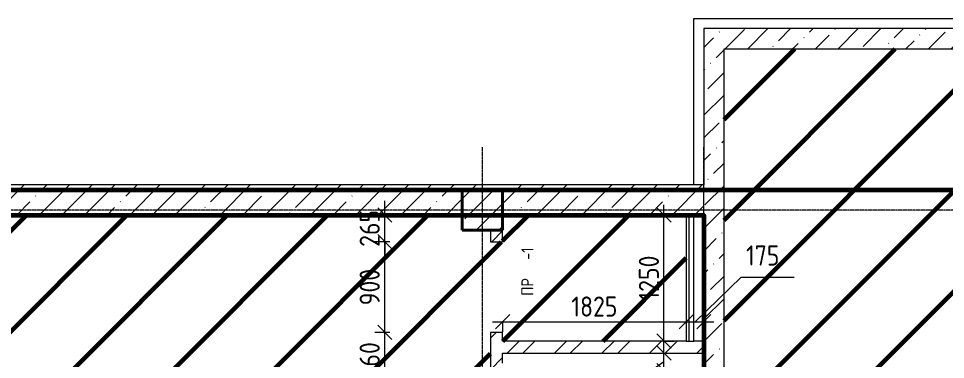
# Model space of a CAD drawing. Header units: millimetres. Extents: x -56773 to 323062, y -262288 to 76460.
# Drawn here: x 35191 to 44400, y 7922 to 11305 of the extents above; entities that cross this region are included whole.
import ezdxf

# ---------------------------------------------------------------- set-up
doc = ezdxf.new("R2010")
doc.units = ezdxf.units.MM
doc.linetypes.add('ADSK_Линия сетки', pattern=[25, 20, -2.5, 0, -2.5])
for name, color, linetype, lineweight in [('1.1) Шлифовка потолка', 5, 'Continuous', 60), ('Марки', 7, 'Continuous', 20), ('Несущие колонны', 7, 'Continuous', 18), ('Оси', 7, 'Continuous', 9), ('Перекрытие', 7, 'Continuous', 18), ('Размеры', 7, 'Continuous', 9), ('Стены внутренние', 7, 'Continuous', 18), ('Стены наружные', 7, 'Continuous', 18), ('Стены штриховка', 7, 'Continuous', 9)]:
    doc.layers.add(name, color=color, linetype=linetype, lineweight=lineweight)
doc.styles.add('GOST Common_3', font='', dxfattribs={"width": 0.9, "height": 200})
doc.styles.add('GOST Common_9', font='', dxfattribs={"width": 0.9, "height": 120})
doc.styles.get('GOST Common_3').set_extended_font_data('GOST Common')
doc.styles.get('GOST Common_9').set_extended_font_data('GOST Common')
doc.dimstyles.new('ADSK_Основной_2_0_1', dxfattribs={"dimscale": 304.8, "dimtxt": 201.142999, "dimasz": 0.463911, "dimexe": 0.328084, "dimexo": 0.328084, "dimgap": 0.164042, "dimtad": 1, "dimdec": 3, "dimrnd": 0.001, "dimdsep": 46, "dimtxsty": 'GOST Common_3', "dimblk1": 'OBLIQUE', "dimblk2": 'OBLIQUE', "dimsah": 1, "dimcen": 0.09, "dimdle": 0.328084, "dimazin": 2, "dimtfac": 1, "dimtdec": 4, "dimtix": 1, "dimtmove": 1, "dimatfit": 3, "dimfxl": 1, "dimtvp": 1, "dimtolj": 1, "dimtzin": 0, "dimlwd": 20, "dimlwe": 20, "dimarcsym": 2})
doc.dimstyles.new('ADSK_Основной_2_0_2', dxfattribs={"dimscale": 304.8, "dimtxt": 201.142999, "dimasz": 0.463911, "dimexe": 0.328084, "dimexo": 0.328084, "dimgap": 0.164042, "dimtad": 1, "dimdec": 3, "dimrnd": 0.001, "dimdsep": 46, "dimtxsty": 'GOST Common_3', "dimblk1": 'OBLIQUE', "dimblk2": 'OBLIQUE', "dimsah": 1, "dimcen": 0.09, "dimdle": 0.328084, "dimazin": 2, "dimtfac": 1, "dimtdec": 4, "dimtix": 1, "dimtmove": 0, "dimatfit": 3, "dimfxl": 1, "dimtvp": 1, "dimtolj": 1, "dimtzin": 0, "dimlwd": 20, "dimlwe": 20, "dimarcsym": 2})
pattern_1 = [(45, (0, 0), (-224.5064, 224.5064), []), (45, (224.5, 0), (-224.5064, 224.5064), [396.875, -79.375, 3.353, -76.022])]
pattern_2 = [(45, (0, 0), (84.19025, 308.69666), [396.875, -79.375, 3.353, -76.022])]
pattern_3 = [(45, (0, 0), (-235.7317, 235.7317), []), (45, (157.15, 0), (-235.7317, 235.7317), [])]

# ---------------------------------------------------------------- blocks, each defined once
blk = doc.blocks.new('ADSK_КолоннаЖБ_Прямоугольная - 400x400 мм-1809659-Кладочный план подвала')
at = {"layer": 'Несущие колонны', "lineweight": 40}
for p, q in [((-200, 200), (200, 200)), ((-200, -200), (-200, 200)), ((200, 200), (200, -200)), ((200, -200), (-200, -200))]:
    blk.add_line(p, q, dxfattribs=at)
blk = doc.blocks.new('_Oblique')
at = {"color": 0, "linetype": 'ByBlock', "lineweight": -2}
blk.add_line((-0.5, -0.5), (0.5, 0.5), dxfattribs=at)
blk = doc.blocks.new('DIMBLOCK467-Кладочный план подвала')
at = {"layer": 'Defpoints', "color": 0, "transparency": 16777216}
for p in [(38830, 8190), (38980, 8190), (38980, 7630)]:
    blk.add_point(p, dxfattribs=at)
at = {"layer": 'Размеры', "color": 0, "lineweight": 20, "transparency": 16777216}
for p, q in [((38830, 8190), (38830, 8331.4)), ((38880, 8190), (38730, 8190)), ((38830, 7630), (38830, 8190)), ((38880, 7630), (38730, 7630)), ((38830, 7630), (38830, 7488.6))]:
    blk.add_line(p, q, dxfattribs=at)
at = {"layer": 'Размеры', "color": 0, "lineweight": 20, "transparency": 16777216, "xscale": 141.4, "yscale": 141.4, "zscale": 141.4}
for p, rotation in [((38830, 8190), 270), ((38830, 7630), 90)]:
    blk.add_blockref('_Oblique', p, dxfattribs=dict(at, rotation=rotation))
at = {"layer": 'Размеры', "color": 0, "lineweight": 9, "transparency": 16777216, "insert": (38680, 7910), "char_height": 200, "width": 454.106, "attachment_point": 5, "rotation": 90, "style": 'GOST Common_3'}
blk.add_mtext('\\A1;560', dxfattribs=at)
blk = doc.blocks.new('DIMBLOCK468-Кладочный план подвала')
at = {"layer": 'Defpoints', "color": 0, "transparency": 16777216}
for p in [(38830, 9090), (38980, 9090), (38980, 8190)]:
    blk.add_point(p, dxfattribs=at)
at = {"layer": 'Размеры', "color": 0, "lineweight": 20, "transparency": 16777216}
for p, q in [((38830, 8090), (38830, 9190)), ((38880, 9090), (38730, 9090)), ((38880, 8190), (38730, 8190))]:
    blk.add_line(p, q, dxfattribs=at)
at = {"layer": 'Размеры', "color": 0, "lineweight": 20, "transparency": 16777216, "xscale": 141.4, "yscale": 141.4, "zscale": 141.4}
for p, rotation in [((38830, 9090), 90), ((38830, 8190), 270)]:
    blk.add_blockref('_Oblique', p, dxfattribs=dict(at, rotation=rotation))
at = {"layer": 'Размеры', "color": 0, "lineweight": 9, "transparency": 16777216, "insert": (38680, 8640), "char_height": 200, "width": 454.106, "attachment_point": 5, "rotation": 90, "style": 'GOST Common_3'}
blk.add_mtext('\\A1;900', dxfattribs=at)
blk = doc.blocks.new('DIMBLOCK469-Кладочный план подвала')
at = {"layer": 'Defpoints', "color": 0, "transparency": 16777216}
for p in [(38730, 9355), (38830, 9355), (38980, 9090)]:
    blk.add_point(p, dxfattribs=at)
at = {"layer": 'Размеры', "color": 0, "lineweight": 20, "transparency": 16777216}
for p, q in [((38830, 9355), (38830, 9496.4)), ((38830, 9355), (38930, 9355)), ((38830, 9090), (38830, 9355)), ((38880, 9090), (38730, 9090)), ((38830, 9090), (38830, 8948.6))]:
    blk.add_line(p, q, dxfattribs=at)
at = {"layer": 'Размеры', "color": 0, "lineweight": 20, "transparency": 16777216, "xscale": 141.4, "yscale": 141.4, "zscale": 141.4}
for p, rotation in [((38830, 9355), 270), ((38830, 9090), 90)]:
    blk.add_blockref('_Oblique', p, dxfattribs=dict(at, rotation=rotation))
at = {"layer": 'Размеры', "color": 0, "lineweight": 9, "transparency": 16777216, "insert": (38680, 9222.5), "char_height": 200, "width": 454.106, "attachment_point": 5, "rotation": 90, "style": 'GOST Common_3'}
blk.add_mtext('\\A1;265', dxfattribs=at)
blk = doc.blocks.new('DIMBLOCK473-Кладочный план подвала')
at = {"layer": 'Defpoints', "color": 0, "transparency": 16777216}
for p in [(40000, 8396.9), (41825, 8396.9), (41825, 8296.9)]:
    blk.add_point(p, dxfattribs=at)
at = {"layer": 'Размеры', "color": 0, "lineweight": 20, "transparency": 16777216}
for p, q in [((39900, 8296.9), (41925, 8296.9)), ((40000, 8296.9), (40000, 8196.9)), ((41825, 8296.9), (41825, 8196.9))]:
    blk.add_line(p, q, dxfattribs=at)
at = {"layer": 'Размеры', "color": 0, "lineweight": 20, "transparency": 16777216, "xscale": 141.4, "yscale": 141.4, "zscale": 141.4, "rotation": 180}
blk.add_blockref('_Oblique', (40000, 8296.9), dxfattribs=at)
at = {"layer": 'Размеры', "color": 0, "lineweight": 20, "transparency": 16777216, "xscale": 141.4, "yscale": 141.4, "zscale": 141.4}
blk.add_blockref('_Oblique', (41825, 8296.9), dxfattribs=at)
at = {"layer": 'Размеры', "color": 0, "lineweight": 9, "transparency": 16777216, "insert": (40912.5, 8446.9), "char_height": 200, "width": 560.473, "attachment_point": 5, "style": 'GOST Common_3'}
blk.add_mtext('\\A1;1825', dxfattribs=at)
blk = doc.blocks.new('DIMBLOCK474-Кладочный план подвала')
at = {"layer": 'Defpoints', "color": 0, "transparency": 16777216}
for p in [(41825, 8396.9), (42000, 8396.9), (42000, 8296.9)]:
    blk.add_point(p, dxfattribs=at)
at = {"layer": 'Размеры', "color": 0, "lineweight": 20, "transparency": 16777216}
for p, q in [((41912.5, 8296.9), (42369.4, 8737)), ((42369.4, 8737), (42898, 8737)), ((41725, 8296.9), (42100, 8296.9)), ((41825, 8296.9), (41825, 8196.9)), ((42000, 8296.9), (42000, 8196.9))]:
    blk.add_line(p, q, dxfattribs=at)
at = {"layer": 'Размеры', "color": 0, "lineweight": 20, "transparency": 16777216, "xscale": 141.4, "yscale": 141.4, "zscale": 141.4, "rotation": 180}
blk.add_blockref('_Oblique', (41825, 8296.9), dxfattribs=at)
at = {"layer": 'Размеры', "color": 0, "lineweight": 20, "transparency": 16777216, "xscale": 141.4, "yscale": 141.4, "zscale": 141.4}
blk.add_blockref('_Oblique', (42000, 8296.9), dxfattribs=at)
at = {"layer": 'Размеры', "color": 0, "lineweight": 9, "transparency": 16777216, "insert": (42419.4, 9053.6), "char_height": 200, "width": 409.104, "attachment_point": 1, "line_spacing_factor": 1.022761, "style": 'GOST Common_3'}
blk.add_mtext('\\A1;175', dxfattribs=at)
blk = doc.blocks.new('DIMBLOCK475-Кладочный план подвала')
at = {"layer": 'Defpoints', "color": 0, "transparency": 16777216}
for p in [(41503.7, 9355), (41603.6, 9355), (41503.7, 8105)]:
    blk.add_point(p, dxfattribs=at)
at = {"layer": 'Размеры', "color": 0, "lineweight": 20, "transparency": 16777216}
for p, q in [((41603.6, 8005), (41603.6, 9455)), ((41603.7, 9355), (41703.6, 9355)), ((41603.7, 8105), (41703.6, 8105))]:
    blk.add_line(p, q, dxfattribs=at)
at = {"layer": 'Размеры', "color": 0, "lineweight": 20, "transparency": 16777216, "xscale": 141.4, "yscale": 141.4, "zscale": 141.4}
for p, rotation in [((41603.6, 9355), 90), ((41603.6, 8105), 270)]:
    blk.add_blockref('_Oblique', p, dxfattribs=dict(at, rotation=rotation))
at = {"layer": 'Размеры', "color": 0, "lineweight": 9, "transparency": 16777216, "insert": (41453.6, 8730), "char_height": 200, "width": 560.473, "attachment_point": 5, "rotation": 90, "style": 'GOST Common_3'}
blk.add_mtext('\\A1;1250', dxfattribs=at)
blk = doc.blocks.new('DIMBLOCK479-Кладочный план подвала')
at = {"layer": 'Defpoints', "color": 0, "transparency": 16777216}
for p in [(41503.7, 7985), (41603.6, 7985), (41503.7, 7810)]:
    blk.add_point(p, dxfattribs=at)
at = {"layer": 'Размеры', "color": 0, "lineweight": 20, "transparency": 16777216}
for p, q in [((41603.6, 7710), (41603.6, 8085)), ((41603.7, 7985), (41703.6, 7985)), ((41603.6, 7897.5), (41137.3, 7569.5)), ((41603.7, 7810), (41703.6, 7810)), ((41137.3, 7569.5), (40608.7, 7569.5))]:
    blk.add_line(p, q, dxfattribs=at)
at = {"layer": 'Размеры', "color": 0, "lineweight": 20, "transparency": 16777216, "xscale": 141.4, "yscale": 141.4, "zscale": 141.4}
for p, rotation in [((41603.6, 7985), 90), ((41603.6, 7810), 270)]:
    blk.add_blockref('_Oblique', p, dxfattribs=dict(at, rotation=rotation))
at = {"layer": 'Размеры', "color": 0, "lineweight": 9, "transparency": 16777216, "insert": (40954, 7343.7), "char_height": 200, "width": 409.104, "attachment_point": 1, "rotation": 90, "line_spacing_factor": 1.022761, "style": 'GOST Common_3'}
blk.add_mtext('\\A1;175', dxfattribs=at)

msp = doc.modelspace()

# ---------------------------------------------------------------- hatches: boundary and pattern name
at = {"layer": '1.1) Шлифовка потолка', "transparency": 33554687}
h = msp.add_hatch(dxfattribs=at)
h.set_pattern_fill('ANSI31', color=256, scale=222)
h.paths.add_polyline_path([(20425, -1315.031), (15600, -1315.031), (15600, -6795.031), (16000, -6795.031), (16000, -6945.031), (21600, -6945.031), (21600, -6795.031), (22000, -6795.031), (22000, -6945.031), (23465, -6945.031), (23465, -6410.031), (23585, -6410.031), (23585, -6945.031), (27600, -6945.031), (27600, -6795.031), (27880, -6795.031), (27880, -1315.031), (25680, -1315.031), (25680, -1755.031), (25560, -1755.031), (25560, -1315.031), (23860, -1315.031), (23860, -2790.031), (25560, -2790.031), (25560, -2655.031), (25680, -2655.031), (25680, -3235.031), (25560, -3235.031), (25560, -3085.031), (23760, -3085.031), (23760, -4285.031), (25560, -4285.031), (25560, -4135.031), (25680, -4135.031), (25680, -4405.031), (23585, -4405.031), (23585, -5210.031), (23465, -5210.031), (23465, -3410.031), (23290, -3410.031), (23290, -3290.031), (23465, -3290.031), (23465, -1590.031), (22040, -1590.031), (22040, -3290.031), (22390, -3290.031), (22390, -3410.031), (21595, -3410.031), (21595, -3290.031), (21745, -3290.031), (21745, -1490.031), (20545, -1490.031), (20545, -3290.031), (20695, -3290.031), (20695, -3410.031), (20425, -3410.031)])
h.paths.add_polyline_path([(45600, 11004.969), (42200, 11004.969), (42200, 2804.969), (43475, 2804.969), (43475, 2724.969), (44525, 2724.969), (44525, 2804.969), (45600, 2804.969)])
h = msp.add_hatch(dxfattribs=at)
h.set_pattern_fill('ANSI31', color=256, scale=222)
h.paths.add_polyline_path([(28350, 7429.969), (28470, 7429.969), (28470, 3724.969), (39880, 3724.969), (39880, 6729.969), (40000, 6729.969), (40000, 6384.969), (41725, 6384.969), (41725, 7809.969), (40000, 7809.969), (40000, 7629.969), (39880, 7629.969), (39880, 8189.969), (40000, 8189.969), (40000, 8104.969), (41825, 8104.969), (41825, 9354.969), (40000, 9354.969), (40000, 9204.969), (40000, 9089.969), (39880, 9089.969), (39880, 9204.969), (39600, 9204.969), (39600, 9354.969), (34000, 9354.969), (34000, 9204.969), (33600, 9204.969), (33600, 9354.969), (28470, 9354.969), (28470, 8629.969), (28350, 8629.969), (28350, 9354.969), (28000, 9354.969), (28000, 9204.969), (27600, 9204.969), (27600, 9354.969), (23190, 9354.969), (23190, 3724.969), (25260, 3724.969), (25260, 4674.969), (25380, 4674.969), (25380, 3999.969), (26855, 3999.969), (26855, 5699.969), (25380, 5699.969), (25380, 5574.969), (25260, 5574.969), (25260, 5819.969), (27300, 5819.969), (27300, 5699.969), (27150, 5699.969), (27150, 3899.969), (28350, 3899.969), (28350, 5699.969), (28200, 5699.969), (28200, 5819.969), (28350, 5819.969)])
h = msp.add_hatch(dxfattribs=at)
h.set_pattern_fill('ANSI31', color=256, scale=222)
h.paths.add_polyline_path([(59950, 9361.6677), (55920, 9361.6677), (55920, 1424.969), (59030, 1424.969), (59030, 1654.969), (59150, 1654.969), (59150, 1304.969), (55920, 1304.969), (55920, 969.969), (55800, 969.969), (55800, 2604.969), (52050, 2604.969), (52050, 2724.969), (50500, 2724.969), (50500, 2604.969), (48050, 2604.969), (48050, 2724.969), (46500, 2724.969), (46500, 2604.969), (45800, 2604.969), (44525, 2604.969), (44525, 2724.969), (43475, 2724.969), (43475, 2604.969), (42120, 2604.969), (42120, -1195.031), (44275, -1195.031), (44275, -1315.031), (45475, -1315.031), (45475, -1195.031), (45550, -1195.031), (45550, -745.031), (46050, -745.031), (46325, -745.031), (46325, -1195.031), (46750, -1195.031), (46750, -1315.031), (47800, -1315.031), (47800, -1195.031), (48575, -1195.031), (48575, -470.031), (50125, -470.031), (50125, -1195.031), (50470, -1195.031), (50470, -1315.031), (52020, -1315.031), (52020, -1195.031), (55075, -1195.031), (55075, -745.031), (55350, -745.031), (55800, -745.031), (55800, -580.031), (55920, -580.031), (55920, -1195.031), (60125, -1195.031), (60125, -1315.031), (61175, -1315.031), (61175, -1195.031), (61350, -1195.031), (61350, -745.031), (61550, -745.031), (61550, 2904.969), (60900, 2904.969, -1), (60800, 2904.969), (60150, 2904.969), (59950, 2904.969), (59150, 2904.969), (59150, 2704.969), (59030, 2704.969), (59030, 3024.969), (59950, 3024.969)])
at = {"layer": 'Несущие колонны', "lineweight": 9}
h = msp.add_hatch(dxfattribs=at)
h.set_pattern_fill('FP_3', color=256, style=0, pattern_type=2)
h.set_pattern_definition(pattern_1)
h.paths.add_polyline_path([(39880, 9204.969), (40000, 9204.969), (40000, 9604.969), (39600, 9604.969), (39600, 9204.969)])
at = {"layer": 'Стены внутренние', "lineweight": 9}
h = msp.add_hatch(dxfattribs=at)
h.set_pattern_fill('FP_3', color=256, style=0, pattern_type=2)
h.set_pattern_definition(pattern_1)
h.paths.add_polyline_path([(41913.8613, 9354.969), (42000, 9354.969), (42000, 9654.969), (12600, 9654.969), (12600, 9354.969), (14600, 9354.969), (14600, 9604.969), (15000, 9604.969), (15000, 9354.969), (15600, 9354.969), (15600, 9604.969), (16000, 9604.969), (16000, 9354.969), (21600, 9354.969), (21600, 9604.969), (22000, 9604.969), (22000, 9354.969), (27600, 9354.969), (27600, 9604.969), (28000, 9604.969), (28000, 9354.969), (39600, 9354.969), (39600, 9604.969), (40000, 9604.969), (40000, 9354.969), (41900, 9354.969)])
at = {"layer": 'Стены внутренние', "lineweight": 9, "true_color": 0x0080c0}
h = msp.add_hatch(dxfattribs=at)
h.set_pattern_fill('FP_5', color=142, style=0, pattern_type=2)
h.set_pattern_definition([(90, (0, 0), (-100, 6e-15), [])])
h.paths.add_polyline_path([(41900, 8104.969), (41900, 9354.969), (41850, 9354.969), (41850, 8104.969)])
at = {"layer": 'Стены внутренние', "lineweight": 9}
h = msp.add_hatch(dxfattribs=at)
h.set_pattern_fill('FP_2', color=256, style=0, pattern_type=2)
h.set_pattern_definition(pattern_3)
h.paths.add_polyline_path([(40000, 3724.969), (40000, 6729.969), (39880, 6729.969), (39880, 3724.969)])
h.paths.add_polyline_path([(39880, 7629.969), (40000, 7629.969), (40000, 8189.969), (39880, 8189.969), (39880, 8173.8197)])
h.paths.add_polyline_path([(39880, 9089.969), (40000, 9089.969), (40000, 9204.969), (39880, 9204.969)])
h = msp.add_hatch(dxfattribs=at)
h.set_pattern_fill('FP_2', color=256, style=0, pattern_type=2)
h.set_pattern_definition(pattern_3)
h.paths.add_polyline_path([(41913.8613, 7984.969), (42000, 7984.969), (42000, 8104.969), (40000, 8104.969), (40000, 7984.969)])
at = {"layer": 'Стены наружные', "lineweight": 9}
h = msp.add_hatch(dxfattribs=at)
h.set_pattern_fill('FP_1', color=256, style=0, pattern_type=2)
h.set_pattern_definition(pattern_2)
h.paths.add_polyline_path([(42200, 2604.969), (42200, 11204.969), (42000, 11204.969), (42000, 2604.969)])
h = msp.add_hatch(dxfattribs=at)
h.set_pattern_fill('FP_1', color=256, style=0, pattern_type=2)
h.set_pattern_definition(pattern_2)
h.paths.add_polyline_path([(45600, 11004.969), (45600, 11204.969), (42200, 11204.969), (42200, 11004.969)])

# ---------------------------------------------------------------- linework, layer by layer
at = {"layer": '1.1) Шлифовка потолка'}
for points in [[(55800, 2724.969), (-9770, 2724.969), (-9770, 9604.969), (55800, 9604.969)], [(42000, 3724.969), (12600, 3724.969), (12600, 9354.969), (42000, 9354.969)]]:
    msp.add_lwpolyline(points, close=True, dxfattribs=at)
at = {"layer": 'Несущие колонны', "lineweight": 9}
for p, q in [((39600, 9354.969), (39600, 9204.969)), ((40000, 9204.969), (40000, 9354.969)), ((39600, 9204.969), (39880, 9204.969)), ((39880, 9204.969), (40000, 9204.969))]:
    msp.add_line(p, q, dxfattribs=at)
at = {"layer": 'Оси', "linetype": 'ADSK_Линия сетки', "lineweight": 5}
for p, q in [((39800, -10973.8823), (39800, 10027.4451)), ((42000, -10973.8823), (42000, 10027.4451)), ((62221.372, 9404.969), (-25240.0967, 9404.969))]:
    msp.add_line(p, q, dxfattribs=at)
at = {"layer": 'Перекрытие'}
for p, q in [((41900, 9654.969), (41900, 11304.969)), ((41900, 11304.969), (45900, 11304.969)), ((34000, 9354.969), (39600, 9354.969)), ((40000, 9354.969), (41825, 9354.969)), ((41913.8613, 9354.969), (42000, 9354.969))]:
    msp.add_line(p, q, dxfattribs=at)
at = {"layer": 'Стены внутренние', "lineweight": 5}
for p, q in [((42000, 9654.969), (12600, 9654.969)), ((28470, 9354.969), (39600, 9354.969)), ((40000, 9354.969), (41825, 9354.969)), ((41825, 9354.969), (41825, 8104.969)), ((41900, 9354.969), (42000, 9354.969)), ((41900, 8104.969), (41900, 9354.969)), ((39880, 9204.969), (39880, 9089.969)), ((40000, 9204.969), (39880, 9204.969)), ((40000, 9089.969), (40000, 9204.969)), ((39880, 9089.969), (40000, 9089.969)), ((40000, 8189.969), (39880, 8189.969)), ((39880, 8189.969), (39880, 7629.969)), ((40000, 8104.969), (40000, 8189.969)), ((41825, 8104.969), (40000, 8104.969)), ((42000, 8104.969), (41900, 8104.969)), ((40000, 7984.969), (42000, 7984.969)), ((40000, 7884.969), (40000, 7984.969))]:
    msp.add_line(p, q, dxfattribs=at)
at = {"layer": 'Стены наружные', "lineweight": 9}
for p, q in [((42000, 11204.969), (42000, 9654.969)), ((45800, 11204.969), (42000, 11204.969)), ((42200, 2804.969), (42200, 11004.969)), ((42200, 11004.969), (45600, 11004.969)), ((42000, 9354.969), (42000, 8104.969)), ((42000, 7984.969), (42000, 6384.969))]:
    msp.add_line(p, q, dxfattribs=at)
at = {"layer": 'Стены штриховка', "lineweight": 9}
for p, q in [((42000, 9354.969), (42000, 9654.969)), ((41900, 9354.969), (41825, 9354.969)), ((41850, 9354.969), (41850, 8104.969)), ((41825, 8104.969), (41900, 8104.969)), ((42000, 7984.969), (42000, 8104.969))]:
    msp.add_line(p, q, dxfattribs=at)

# ---------------------------------------------------------------- block references
at = {"layer": 'Несущие колонны', "lineweight": 40, "rotation": 89.9999999999999}
msp.add_blockref('ADSK_КолоннаЖБ_Прямоугольная - 400x400 мм-1809659-Кладочный план подвала', (39800, 9404.969), dxfattribs=at)

# ---------------------------------------------------------------- texts
at = {"layer": 'Марки', "lineweight": 9, "char_height": 120, "attachment_point": 1, "rotation": 90, "style": 'GOST Common_9'}
for s, insert, width in [('-1', (40186.6272, 8910.771), 331.898625), ('ПР', (40186.6272, 8553.5835), 432.91125)]:
    msp.add_mtext(s, dxfattribs=dict(at, insert=insert, width=width))

# ---------------------------------------------------------------- dimensions: what is measured, and where the dimension line sits
at = {"layer": 'Размеры', "lineweight": 9}
for base, p1, p2, override, picture, middle in [((38829.9878, 9354.969), (38980, 9089.969), (38730.0029, 9354.969), {"dimpost": '<>', "dimfxl": 364.312434}, 'DIMBLOCK469-Кладочный план подвала', (38679.9878, 9222.469)), ((41603.6477, 9354.969), (41503.6628, 8104.969), (41503.6628, 9354.969), {"dimpost": '<>', "dimfxl": 1250}, 'DIMBLOCK475-Кладочный план подвала', (41453.6477, 8729.969)), ((38829.9878, 9089.969), (38980, 8189.969), (38980, 9089.969), {"dimpost": '<>', "dimfxl": 900}, 'DIMBLOCK468-Кладочный план подвала', (38679.9878, 8639.969)), ((38829.9878, 8189.969), (38980, 7629.969), (38980, 8189.969), {"dimpost": '<>', "dimfxl": 560}, 'DIMBLOCK467-Кладочный план подвала', (38679.9878, 7909.969))]:
    dim = msp.add_linear_dim(base=base, p1=p1, p2=p2, angle=90, dimstyle='ADSK_Основной_2_0_2', override=override, dxfattribs=at)
    dim.commit()
    dim.dimension.update_dxf_attribs({"geometry": picture, "text_midpoint": middle})
dim = msp.add_linear_dim(base=(42000, 8296.8796), p1=(41825, 8396.8645), p2=(42000, 8396.8645), dimstyle='ADSK_Основной_2_0_1', override={"dimpost": '<>', "dimfxl": 175}, dxfattribs=at)
dim.commit()
dim.dimension.update_dxf_attribs({"geometry": 'DIMBLOCK474-Кладочный план подвала', "text_midpoint": (42419.4159, 8736.9774), "dimtype": 160})
dim = msp.add_linear_dim(base=(41825, 8296.8796), p1=(40000, 8396.8645), p2=(41825, 8396.8645), dimstyle='ADSK_Основной_2_0_2', override={"dimpost": '<>', "dimfxl": 1825}, dxfattribs=at)
dim.commit()
dim.dimension.update_dxf_attribs({"geometry": 'DIMBLOCK473-Кладочный план подвала', "text_midpoint": (40912.5, 8446.8796)})
dim = msp.add_linear_dim(base=(41603.6477, 7984.969), p1=(41503.6628, 7809.969), p2=(41503.6628, 7984.969), angle=90, dimstyle='ADSK_Основной_2_0_1', override={"dimpost": '<>', "dimfxl": 175}, dxfattribs=at)
dim.commit()
dim.dimension.update_dxf_attribs({"geometry": 'DIMBLOCK479-Кладочный план подвала', "text_midpoint": (41087.2989, 7569.4678), "dimtype": 160, "text_rotation": 90})

doc.saveas('drawing.dxf')
